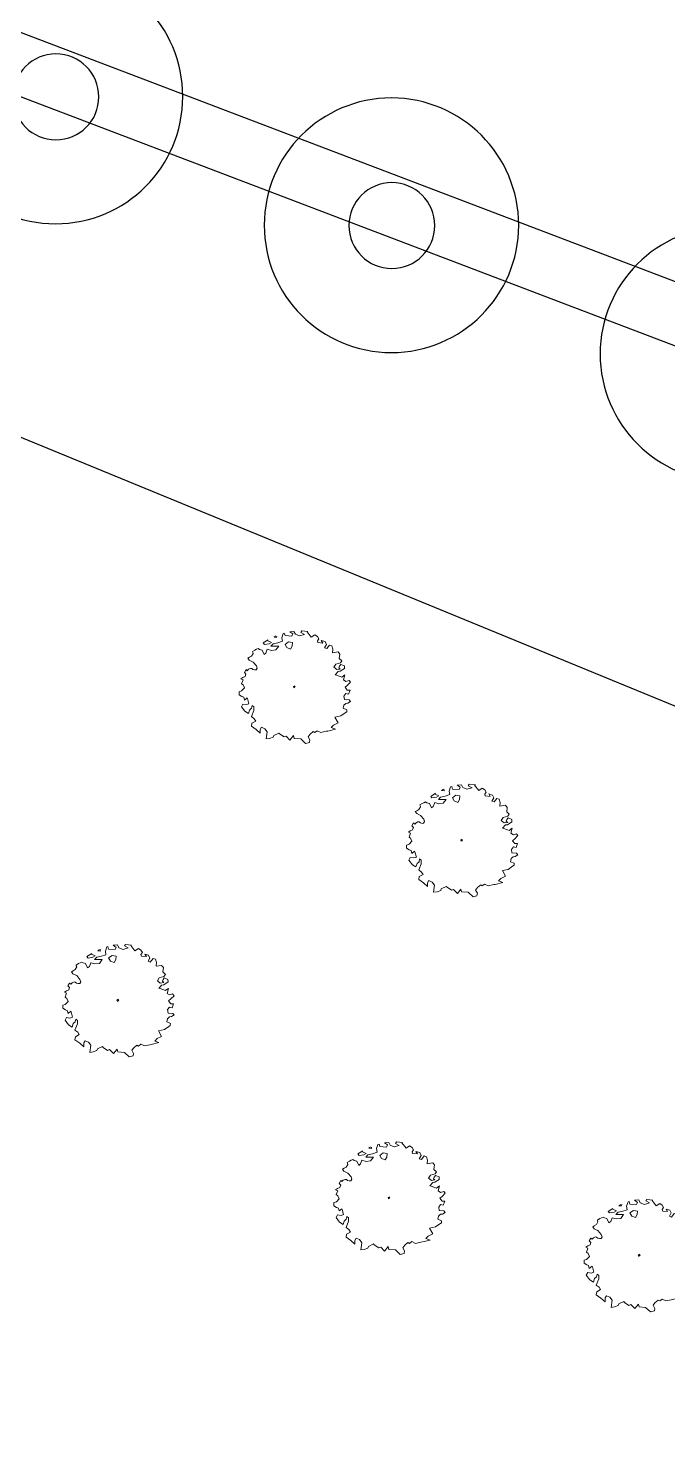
# Model space of a CAD drawing. Extents: x 2080 to 102394, y 2071 to 93424.
# Drawn here: x 79981 to 80620, y 80693 to 82092 of the extents above; entities that cross this region are included whole.
import ezdxf

# ---------------------------------------------------------------- set-up
doc = ezdxf.new("R2010")
doc.units = 0
doc.header["$LTSCALE"] = 20
doc.header["$MEASUREMENT"] = 0
doc.layers.add('Mango tree', color=96, linetype='Continuous', lineweight=5)
doc.layers.add('sappotta', color=114, linetype='Continuous', lineweight=5)
doc.layers.add('patta duplicate', color=230, linetype='Continuous', plot=False)
doc.layers.add('PLANTS', color=3, linetype='Continuous')
doc.layers.add('proposed tree', color=3, linetype='Continuous')

# ---------------------------------------------------------------- blocks, each defined once
blk = doc.blocks.new('NEEM')
at = {"layer": 'sappotta', "linetype": 'Continuous'}
for p, q in [((0.003, 1.132), (-0.083, 1.127)), ((-0.083, 1.127), (-0.023, 1.083)), ((0.03, 1.077), (0.003, 1.132)), ((0.162, 1.144), (0.142, 1.112)), ((0.283, 1.13), (0.162, 1.144)), ((0.267, 1.123), (0.283, 1.13)), ((-0.517, 0.963), (-0.614, 0.901)), ((-0.614, 0.901), (-0.589, 0.87)), ((-0.589, 0.87), (-0.494, 0.884)), ((-0.521, 0.945), (-0.521, 0.945)), ((-0.449, 0.913), (-0.521, 0.945)), ((-0.494, 0.884), (-0.449, 0.913)), ((-0.415, 0.884), (-0.459, 0.839)), ((-0.32, 0.906), (-0.415, 0.884)), ((-0.359, 1.043), (-0.396, 1.016)), ((-0.396, 1.016), (-0.345, 1.011)), ((-0.345, 1.011), (-0.34, 1.039)), ((-0.23, 0.935), (-0.32, 0.906)), ((-0.213, 1.092), (-0.242, 1.007)), ((-0.242, 1.007), (-0.23, 0.935)), ((-0.191, 1.099), (-0.213, 1.092)), ((-0.177, 1.048), (-0.191, 1.099)), ((-0.043, 1.039), (-0.177, 1.048)), ((-0.108, 0.922), (-0.177, 0.872)), ((-0.177, 0.872), (-0.139, 0.809)), ((-0.027, 0.908), (-0.108, 0.922)), ((-0.023, 1.083), (-0.043, 1.039)), ((-0.034, 0.839), (-0.027, 0.908)), ((0.114, 1.043), (0.03, 1.077)), ((0.216, 1.072), (0.114, 1.043)), ((0.142, 1.112), (0.216, 1.072)), ((0.351, 1.016), (0.267, 1.123)), ((0.421, 1.063), (0.351, 1.016)), ((0.473, 1.03), (0.421, 1.063)), ((0.472, 0.942), (0.501, 0.982)), ((0.483, 0.908), (0.472, 0.942)), ((0.501, 0.982), (0.473, 1.03)), ((0.581, 0.9), (0.483, 0.908)), ((0.551, 0.95), (0.581, 0.9)), ((0.627, 0.928), (0.551, 0.95)), ((0.616, 0.806), (0.654, 0.87)), ((0.654, 0.87), (0.627, 0.928)), ((0.715, 0.86), (0.66, 0.788)), ((0.762, 0.844), (0.715, 0.86)), ((-0.892, 0.613), (-0.923, 0.594)), ((-0.923, 0.594), (-0.895, 0.555)), ((-0.85, 0.638), (-0.892, 0.613)), ((-0.818, 0.692), (-0.85, 0.638)), ((-0.783, 0.757), (-0.83, 0.729)), ((-0.83, 0.729), (-0.826, 0.714)), ((-0.826, 0.714), (-0.818, 0.692)), ((-0.749, 0.774), (-0.783, 0.757)), ((-0.717, 0.789), (-0.749, 0.774)), ((-0.689, 0.772), (-0.717, 0.789)), ((-0.638, 0.758), (-0.689, 0.772)), ((-0.598, 0.672), (-0.638, 0.758)), ((-0.562, 0.699), (-0.598, 0.672)), ((-0.533, 0.776), (-0.562, 0.699)), ((-0.452, 0.75), (-0.533, 0.776)), ((-0.459, 0.839), (-0.303, 0.837)), ((-0.361, 0.762), (-0.452, 0.75)), ((-0.303, 0.837), (-0.361, 0.762)), ((-0.139, 0.809), (-0.067, 0.78)), ((-0.067, 0.78), (-0.034, 0.839)), ((0.66, 0.788), (0.616, 0.806)), ((0.783, 0.779), (0.762, 0.844)), ((0.776, 0.704), (0.783, 0.779)), ((0.888, 0.723), (0.776, 0.704)), ((0.924, 0.679), (0.888, 0.723)), ((0.913, 0.591), (0.924, 0.679)), ((0.964, 0.541), (0.913, 0.591)), ((-0.96, 0.366), (-0.994, 0.31)), ((-0.994, 0.31), (-0.961, 0.275)), ((-0.935, 0.345), (-0.96, 0.366)), ((-0.908, 0.372), (-0.935, 0.345)), ((-0.87, 0.389), (-0.908, 0.372)), ((-0.895, 0.555), (-0.868, 0.54)), ((-0.846, 0.386), (-0.87, 0.389)), ((-0.868, 0.54), (-0.818, 0.517)), ((-0.821, 0.367), (-0.846, 0.386)), ((-0.788, 0.359), (-0.821, 0.367)), ((-0.818, 0.517), (-0.752, 0.44)), ((-0.757, 0.361), (-0.788, 0.359)), ((-0.735, 0.394), (-0.757, 0.361)), ((-0.752, 0.44), (-0.735, 0.394)), ((0.804, 0.415), (0.84, 0.475)), ((0.86, 0.367), (0.804, 0.415)), ((0.829, 0.259), (0.888, 0.326)), ((0.84, 0.475), (0.934, 0.5)), ((0.933, 0.378), (0.86, 0.367)), ((0.888, 0.326), (0.93, 0.332)), ((0.917, 0.437), (0.904, 0.404)), ((0.904, 0.404), (0.933, 0.378)), ((0.942, 0.471), (0.917, 0.437)), ((0.93, 0.332), (1.018, 0.389)), ((0.934, 0.5), (0.964, 0.541)), ((1.014, 0.439), (0.942, 0.471)), ((1.018, 0.389), (1.014, 0.439)), ((-1.023, 0.208), (-1.062, 0.182)), ((-1.062, 0.182), (-1.02, 0.162)), ((-1.02, 0.162), (-1.049, 0.084)), ((-1.049, 0.084), (-1.017, 0.059)), ((-0.978, 0.229), (-1.023, 0.208)), ((-1.017, 0.059), (-0.991, -0.002)), ((-0.961, 0.275), (-0.978, 0.229)), ((0.02, 0.041), (-0.009, 0.024)), ((-0.009, 0.024), (0, 0)), ((0, 0), (0.014, 0.011)), ((0.014, 0.011), (0.027, 0.031)), ((0.838, 0.262), (0.829, 0.259)), ((0.931, 0.228), (0.838, 0.262)), ((0.962, 0.217), (0.931, 0.228)), ((1.025, 0.259), (0.962, 0.217)), ((0.996, 0.16), (1.025, 0.259)), ((1.046, 0.129), (0.996, 0.16)), ((1.029, 0.011), (1.074, 0.049)), ((1.074, -0.047), (1.029, 0.011)), ((1.109, 0.149), (1.046, 0.129)), ((1.074, 0.049), (1.137, 0.114)), ((1.137, 0.114), (1.109, 0.149)), ((-1.097, -0.077), (-1.098, -0.14)), ((-1.098, -0.14), (-1.044, -0.173)), ((-1.048, -0.062), (-1.097, -0.077)), ((-0.991, -0.002), (-1.048, -0.062)), ((-1.044, -0.173), (-1.007, -0.185)), ((-1.007, -0.185), (-0.992, -0.244)), ((-0.992, -0.244), (-0.937, -0.198)), ((-0.937, -0.198), (-0.93, -0.213)), ((-0.93, -0.213), (-0.902, -0.318)), ((1.007, -0.166), (1.046, -0.114)), ((1.016, -0.234), (1.007, -0.166)), ((1.11, -0.243), (1.016, -0.234)), ((1.046, -0.114), (1.1, -0.129)), ((1.129, -0.047), (1.074, -0.047)), ((1.083, -0.306), (1.137, -0.273)), ((1.1, -0.129), (1.129, -0.047)), ((1.137, -0.273), (1.11, -0.243)), ((-1.025, -0.325), (-1.052, -0.378)), ((-1.052, -0.378), (-0.982, -0.471)), ((-0.953, -0.336), (-1.025, -0.325)), ((-0.982, -0.471), (-0.91, -0.516)), ((-0.902, -0.318), (-0.953, -0.336)), ((-0.91, -0.516), (-0.888, -0.446)), ((-0.888, -0.446), (-0.848, -0.411)), ((-0.803, -0.452), (-0.853, -0.576)), ((-0.848, -0.411), (-0.837, -0.355)), ((-0.837, -0.355), (-0.803, -0.383)), ((-0.803, -0.383), (-0.803, -0.452)), ((0.943, -0.565), (1.032, -0.503)), ((0.992, -0.411), (1.004, -0.349)), ((1.066, -0.443), (0.992, -0.411)), ((1.004, -0.349), (1.045, -0.311)), ((1.032, -0.503), (1.061, -0.484)), ((1.045, -0.311), (1.083, -0.306)), ((1.061, -0.484), (1.066, -0.443)), ((-0.853, -0.576), (-0.797, -0.619)), ((-0.844, -0.71), (-0.852, -0.77)), ((-0.852, -0.77), (-0.758, -0.838)), ((-0.766, -0.668), (-0.844, -0.71)), ((-0.797, -0.619), (-0.766, -0.668)), ((-0.758, -0.838), (-0.675, -0.912)), ((-0.676, -0.836), (-0.649, -0.791)), ((-0.675, -0.912), (-0.676, -0.836)), ((-0.649, -0.791), (-0.582, -0.82)), ((-0.582, -0.82), (-0.534, -0.881)), ((0.68, -0.867), (0.834, -0.828)), ((0.751, -0.797), (0.797, -0.747)), ((0.834, -0.828), (0.751, -0.797)), ((0.797, -0.747), (0.887, -0.704)), ((0.826, -0.591), (0.943, -0.565)), ((0.887, -0.704), (0.826, -0.591)), ((-0.534, -0.881), (-0.554, -1.025)), ((-0.554, -1.025), (-0.486, -1.015)), ((-0.486, -1.015), (-0.413, -0.988)), ((-0.413, -0.988), (-0.401, -0.955)), ((-0.401, -0.955), (-0.302, -0.907)), ((-0.302, -0.907), (-0.286, -0.926)), ((-0.286, -0.926), (-0.197, -0.986)), ((-0.197, -0.986), (-0.157, -0.969)), ((-0.157, -0.969), (-0.078, -1.049)), ((-0.078, -1.049), (-0.006, -0.96)), ((-0.006, -0.96), (0.006, -1.017)), ((0.006, -1.017), (0.139, -1.026)), ((0.139, -1.026), (0.236, -1.115)), ((0.236, -1.115), (0.314, -1.096)), ((0.287, -0.982), (0.327, -0.932)), ((0.324, -1.046), (0.287, -0.982)), ((0.314, -1.096), (0.324, -1.046)), ((0.327, -0.932), (0.391, -0.879)), ((0.391, -0.879), (0.423, -0.897)), ((0.423, -0.897), (0.47, -0.86)), ((0.47, -0.86), (0.543, -0.896)), ((0.543, -0.896), (0.652, -0.871)), ((0.652, -0.871), (0.68, -0.867))]:
    blk.add_line(p, q, dxfattribs=at)
blk = doc.blocks.new('A$C35AE5E1D')
at = {"layer": 'PLANTS', "linetype": 'Continuous', "ltscale": 0.5}
for centre, radius in [((-0.5, 0), 127.1), ((0, 0), 42.9)]:
    blk.add_circle(centre, radius, dxfattribs=at)

msp = doc.modelspace()

# ---------------------------------------------------------------- linework, layer by layer
at = {"linetype": 'Continuous', "ltscale": 0.5}
for p, q in [((77729.596, 82942.505), (83421.037, 80775.201)), ((77708.244, 82886.433), (82898.607, 80909.94))]:
    msp.add_line(p, q, dxfattribs=at)
at = {"layer": 'patta duplicate', "ltscale": 0.5}
msp.add_lwpolyline([(88450.657, 84067.151), (84127.797, 82684.315), (83540.963, 80377.169), (84337.551, 80292.694), (84338.201, 79890.512), (77189.571, 82827.244), (75365.053, 80162.878), (84737.949, 76793.335), (86791.228, 77204.942), (89065.024, 78174.595), (89006.283, 79510.343), (88948.024, 81170.116), (88450.657, 84067.151)], dxfattribs=at)

# ---------------------------------------------------------------- block references
at = {"layer": 'Mango tree', "linetype": 'Continuous', "xscale": 49.73619491429417, "yscale": 49.73619491435238, "zscale": 49.7361949140131}
for p in [(80246.03, 81433.487), (80413.235, 81280.32), (80069.818, 81120.394), (80340.601, 80923.188), (80590.484, 80865.745)]:
    msp.add_blockref('NEEM', p, dxfattribs=at)
at = {"layer": 'proposed tree', "linetype": 'Continuous', "ltscale": 0.5, "xscale": -1, "rotation": 138.6751944754381}
for p in [(80008.372, 82023.72), (80343.902, 81895.167), (80679.433, 81766.615)]:
    msp.add_blockref('A$C35AE5E1D', p, dxfattribs=at)

doc.saveas('drawing.dxf')
